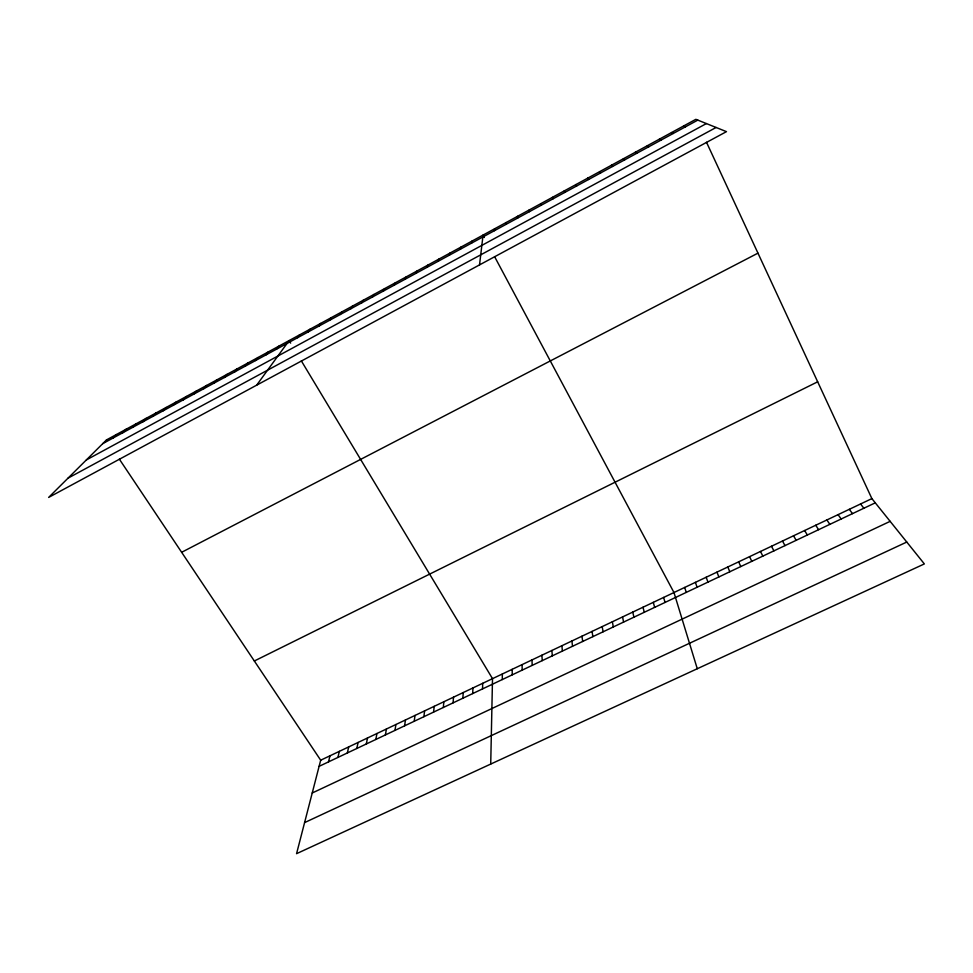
<?xml version="1.0" encoding="UTF-8"?>
<svg xmlns="http://www.w3.org/2000/svg" width="973" height="973" viewBox="0 0 973 973"><rect width="100%" height="100%" fill="white"/><g stroke="black" fill="none" stroke-linecap="round" stroke-linejoin="round"><path stroke-width="1.46" d="M502.299 679.543L502.336 673.997M490.72 764.06L492.508 678.655L301.362 360.922M482.523 688.908L482.717 683.301M472.671 693.579L472.963 687.935M494.418 230.686L494.527 228.837M462.856 698.225L463.233 692.557M453.065 702.871L453.527 697.167M443.311 707.493L443.858 701.752M433.581 712.102L434.213 706.337M479.531 264.899L483.07 235.077L484.347 237.473M423.887 716.687L424.593 710.898M414.218 721.273L415.009 715.447M404.586 725.834L405.449 719.984M394.965 730.395L395.914 724.508M471.637 243.08L471.978 241.109M385.393 734.931L386.415 729.02M375.833 739.456L376.94 733.508M366.31 743.968L367.502 737.996M356.811 748.468L358.088 742.46M460.484 249.149L460.922 247.118M347.349 752.956L348.699 746.923M337.911 757.432L339.334 751.363M328.497 761.883L330.005 755.79M119.351 459.147L320.689 760.205L296.57 853.674L924.35 563.926L871.881 498.602L706.507 142.277M449.356 255.194L449.915 253.102M438.276 261.214L438.932 259.073M427.232 267.222L427.998 265.033M416.225 273.206L417.101 270.956M405.255 279.166L406.24 276.867M394.32 285.113L395.403 282.754M383.423 291.036L384.615 288.628M372.574 296.935L373.863 294.478M361.749 302.822L363.148 300.304M350.973 308.684L352.469 306.118M340.222 314.522L341.815 311.907M329.506 320.348L331.209 317.672M318.84 326.15L320.64 323.425M308.198 331.939L310.095 329.166M297.592 337.704L299.587 334.87M256.653 385.174L289.127 340.574L290.659 343.116M276.502 349.173L278.692 346.242M266.006 354.877L268.293 351.898M255.546 360.557L257.93 357.541M245.123 366.237L247.592 363.16M234.724 371.881L237.303 368.755M224.374 377.512L227.037 374.337M214.048 383.119L216.809 379.908M203.771 388.714L206.617 385.454M193.518 394.284L196.461 390.976M183.289 399.842L186.329 396.485M173.109 405.388L176.235 401.983M162.953 410.898L166.176 407.456M152.834 416.408L156.142 412.905M142.751 421.893L146.145 418.341M132.705 427.354L136.184 423.766M122.683 432.803L126.247 429.166M112.698 438.227L116.359 434.554M102.749 443.639L697.799 120.117M86.366 459.925L706.398 123.571M68.037 478.144L716.104 127.475M181.647 552.299L757.955 253.15M254.342 660.995L817.673 381.805M320.689 760.205L871.881 498.602M319.12 766.335L875.286 502.834M312.236 792.995L890.149 521.346M304.585 822.611L906.775 542.046M683.654 125.955L685.491 126.806M671.516 132.559L673.219 133.483M659.414 139.139L660.983 140.124M647.361 145.707L648.809 146.753M635.345 152.238L636.67 153.345M623.377 158.745L624.581 159.925M611.458 165.228L612.528 166.48M860.582 503.965L863.866 508.247M849.307 509.317L852.494 513.635M599.575 171.698L600.523 172.999M838.081 514.644L841.159 518.998M826.892 519.959L829.847 524.362M815.739 525.25L818.585 529.689M804.61 530.528L807.359 535.016M587.728 178.132L588.556 179.506M793.53 535.795L796.169 540.319M782.487 541.037L785.016 545.598M494.588 256.641L673.973 592.533L697.276 668.731M771.48 546.254L773.912 550.864M760.497 551.472L762.832 556.118M575.931 184.554L576.648 185.989M749.563 556.653L751.788 561.348M738.653 561.835L740.781 566.554M727.792 566.991L729.811 571.759M716.955 572.136L718.877 576.94M564.182 190.951L564.766 192.447M706.155 577.257L707.967 582.097M695.391 582.365L697.106 587.254M684.664 587.461L686.281 592.375M552.469 197.324L552.944 198.869M663.622 597.446L665.045 602.445M653.309 602.348L654.634 607.371M643.019 607.225L644.26 612.285M632.766 612.09L633.91 617.186M540.793 203.673L541.146 205.279M622.55 616.943L623.596 622.075M612.358 621.771L613.318 626.953M602.202 626.6L603.065 631.805M592.083 631.404L592.849 636.646M529.166 209.998L529.397 211.676M581.988 636.196L582.669 641.475M571.917 640.976L572.513 646.279M561.895 645.731L562.382 651.071M551.886 650.475L552.299 655.851M517.575 216.298L517.697 218.037M541.912 655.206L542.241 660.618M531.976 659.925L532.207 665.374M522.063 664.632L522.209 670.105M512.187 669.327L512.236 674.836M506.033 222.574L506.033 224.374M106.483 439.918L48.65 497.422L726.466 131.647L695.853 119.326L106.483 439.918"/></g></svg>
